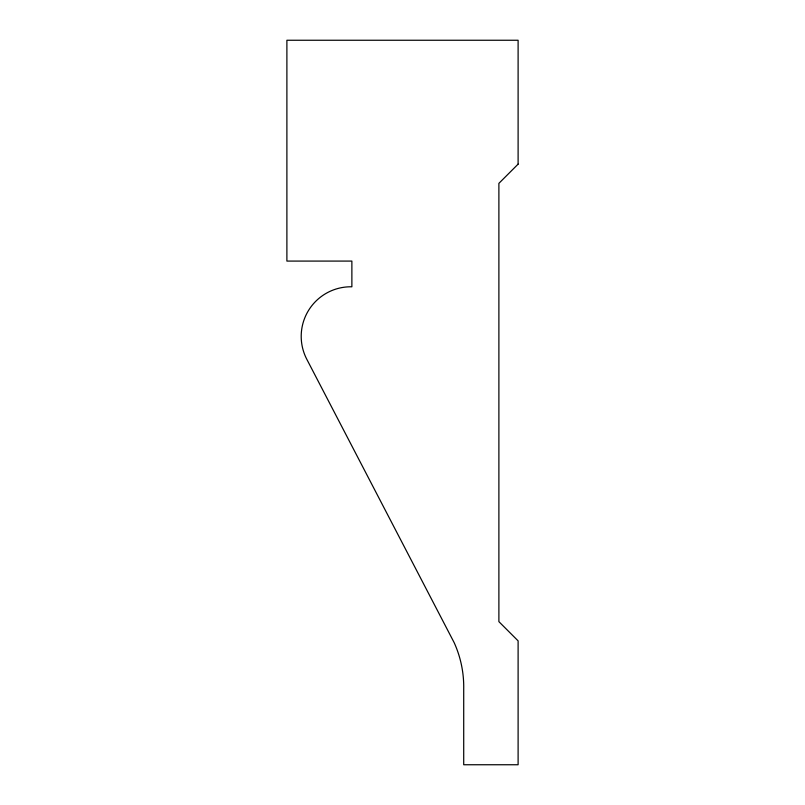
<?xml version="1.0" encoding="UTF-8"?>
<svg xmlns="http://www.w3.org/2000/svg" width="805" height="805" viewBox="0 0 805 805"><rect width="100%" height="100%" fill="white"/><g stroke="black" fill="none" stroke-linecap="round" stroke-linejoin="round"><path stroke-width="1.21" d="M518.108 164.14L498.889 183.359L498.889 621.641L518.108 640.861L518.108 764.75L463.71 764.75L463.71 689.12A107.558 107.558 0 0 0 454.181 642.682L306.856 359.382A49.608 49.608 0 0 1 351.876 286.791L351.876 261.082L286.892 261.082L286.892 40.25L518.108 40.25L518.108 164.14"/></g></svg>
